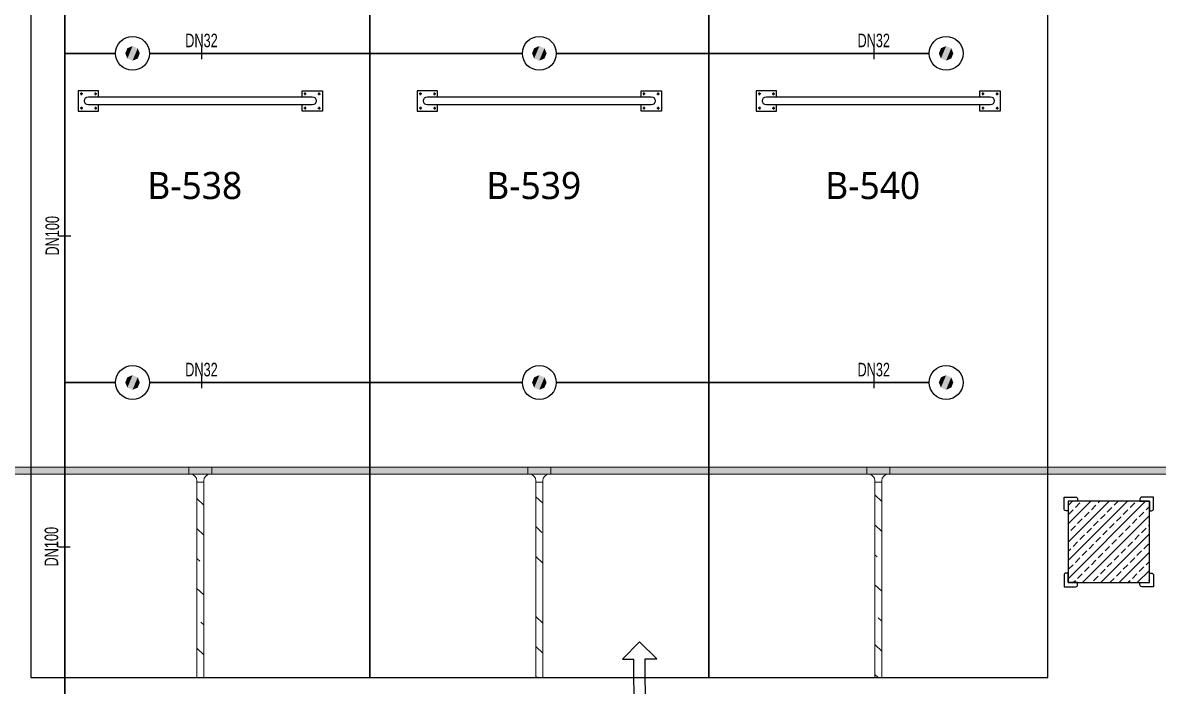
# Model space of a CAD drawing. Header units: millimetres. Extents: x -379292 to 1221486, y 92049 to 447512.
# Drawn here: x -157865 to -149490, y 159755 to 164645 of the extents above; entities that cross this region are included whole.
import ezdxf
from ezdxf.enums import TextEntityAlignment as Align

# ---------------------------------------------------------------- set-up
doc = ezdxf.new("R2010")
doc.units = ezdxf.units.MM
for name, color, linetype in [('-M-YNGN-BORUID', 7, 'Continuous'), ('-M-YNGN-BORUUZUN', 7, 'Continuous'), ('-M-YNGN-BORUYUK', 7, 'Continuous'), ('-M-YNGN-SPR-YUK', 7, 'Continuous'), ('-M-YNGN-ZON6-CAP-', 7, 'Continuous'), ('-M-YNGN-ZON6-SPR-', 7, 'Continuous'), ('05_HATCH CONCRETE', 141, 'Continuous'), ('05_SYMBOL', 2, 'Continuous'), ('202-A-Y-MahalAd', 141, 'Continuous'), ('AIR-J-U-355', 2, 'Continuous'), ('JF355', 2, 'Continuous')]:
    doc.layers.add(name, color=color, linetype=linetype)
doc.layers.add('-M-YNGN-SPR-CAPCIZGI', color=188, linetype='Continuous', plot=False)
doc.layers.add('-M-YNGN-ZON6', color=2, linetype='SP', lineweight=30)
doc.layers.add('E_CT_KIRMIZI', color=1, linetype='Continuous', lineweight=9)
doc.styles.add('CIZGI', font='tahoma.ttf', dxfattribs={"width": 0.8, "oblique": 20})
doc.styles.add('HCAD', font='HCAD.SHX', dxfattribs={"width": 0.8, "height": 0.2})
doc.styles.add('PIPESIZE', font='hcad.shx', dxfattribs={"width": 0.8})
doc.styles.add('SPR-NOT', font='romans.shx')
doc.styles.get("Standard").update_dxf_attribs({"font": 'segoeuil.ttf'})
doc.linetypes.add('SP', pattern='A,2,-0.1,["SP",CIZGI,S=0.14,R=0.2,X=0,Y=-0.07],-0.255', length=2.355)

# ---------------------------------------------------------------- blocks, each defined once
blk = doc.blocks.new('202_Vida')
at = {"color": 0, "linetype": 'ByBlock', "ltscale": 0.2}
for points in [[(0.96, 0), (-0.96, 0)], [(0, 0.96), (0, -0.96)]]:
    blk.add_lwpolyline(points, dxfattribs=at)
at = {"color": 0, "linetype": 'ByBlock'}
for radius in [0.42, 0.23, 0.155]:
    blk.add_circle((0, 0), radius, dxfattribs=at)
blk = doc.blocks.new('202_Stoper')
at = {"color": 0, "linetype": 'ByBlock'}
for points in [[(-750, -30), (-750, -75), (-900, -75), (-900, 75), (-750, 75), (-750, 30)], [(750, -30), (750, -75), (900, -75), (900, 75), (750, 75), (750, 30)]]:
    blk.add_lwpolyline(points, dxfattribs=at)
blk.add_lwpolyline([(825, -30, 1), (825, 30), (-825, 30, 1), (-825, -30)], format="xyb", close=True, dxfattribs=at)
at = {"color": 0, "linetype": 'ByBlock', "yscale": 10, "zscale": 10, "rotation": 180}
for p, xscale in [((-877, 53), -10), ((-772, 53), 10), ((772, 53), -10), ((877, 53), 10)]:
    blk.add_blockref('202_Vida', p, dxfattribs=dict(at, xscale=xscale))
at = {"color": 0, "linetype": 'ByBlock', "yscale": 10, "zscale": 10}
for p, xscale in [((-877, -52), 10), ((-772, -52), -10), ((772, -52), 10), ((877, -52), -10)]:
    blk.add_blockref('202_Vida', p, dxfattribs=dict(at, xscale=xscale))
blk = doc.blocks.new('202_Mahalblok')
at = {"color": 0, "linetype": 'ByBlock', "flags": 128}
blk.add_lwpolyline([(0, 0), (0, 5000), (2500, 5000), (2500, 0)], close=True, dxfattribs=at)
at = {"color": 252}
blk.add_blockref('202_Stoper', (1250, 750), dxfattribs=at)
at = {"color": 0, "linetype": 'ByBlock', "ltscale": 25}
blk.add_attdef('MAHALNO', text='', height=200, dxfattribs=at).set_placement((1208.7, 1390), align=Align.BOTTOM_CENTER)
blk = doc.blocks.new('bariyer')
at = {"color": 8, "ltscale": 25}
blk.add_lwpolyline([(0, -70), (15, -70, 0.414214), (30, -55), (30, 30), (-55, 30, 0.414214), (-70, 15), (-70, 0), (0, 0)], format="xyb", close=True, dxfattribs=at)
blk = doc.blocks.new('OtoParkBodrumKatMimari')
at = {"layer": '05_HATCH CONCRETE'}
h = blk.add_hatch(dxfattribs=at)
h.set_pattern_fill('ANSI33', color=8, scale=15, angle=180, style=0)
h.set_pattern_definition([(225, (905000, -3e-07), (67.351921, -67.351921), []), (225, (904932.65, -3e-07), (67.351921, -67.351921), [47.625, -23.8125])])
h.paths.add_polyline_path([(96800, 60300), (96200, 60300), (96200, 59700), (96800, 59700)])
at = {"color": 5}
blk.add_lwpolyline([(96800, 60300), (96200, 60300), (96200, 59700), (96800, 59700)], close=True, dxfattribs=at)
at = {"layer": '05_SYMBOL', "color": 8, "xscale": -1}
blk.add_blockref('bariyer', (96200, 60300), dxfattribs=at)
at = {"layer": '05_SYMBOL', "color": 8}
blk.add_blockref('bariyer', (96800, 60300), dxfattribs=at)
at = {"layer": '05_SYMBOL', "color": 8, "rotation": 180}
blk.add_blockref('bariyer', (96200, 59700), dxfattribs=at)
at = {"layer": '05_SYMBOL', "color": 8, "xscale": -1, "rotation": 180}
blk.add_blockref('bariyer', (96800, 59700), dxfattribs=at)
at = {"layer": '202-A-Y-MahalAd', "color": 8, "ltscale": 25}
ref = blk.add_blockref('202_Mahalblok', (88550, 64000), dxfattribs=dict(at, xscale=-1, rotation=180))
ref.add_attrib('MAHALNO', 'B-538', dxfattribs={"layer": '0', "color": 0, "linetype": 'ByBlock', "ltscale": 25, "height": 200}).set_placement((89758.7, 62466.6), align=Align.BOTTOM_CENTER)
ref = blk.add_blockref('202_Mahalblok', (91050, 64000), dxfattribs=dict(at, xscale=-1, rotation=180))
ref.add_attrib('MAHALNO', 'B-539', dxfattribs={"layer": '0', "color": 0, "linetype": 'ByBlock', "ltscale": 25, "height": 200}).set_placement((92258.7, 62466.6), align=Align.BOTTOM_CENTER)
ref = blk.add_blockref('202_Mahalblok', (93550, 64000), dxfattribs=dict(at, xscale=-1, rotation=180))
ref.add_attrib('MAHALNO', 'B-540', dxfattribs={"layer": '0', "color": 0, "linetype": 'ByBlock', "ltscale": 25, "height": 200}).set_placement((94758.7, 62466.6), align=Align.BOTTOM_CENTER)
blk = doc.blocks.new('SPRKL100')
at = {"layer": '-M-YNGN-SPR-CAPCIZGI'}
blk.add_line((0, 0.431), (0, -0.431), dxfattribs=at)
at = {"layer": '-M-YNGN-BORUID', "color": 0, "style": 'HCAD', "width": 0.8, "flags": 1}
blk.add_attdef('DIC', text='', height=0.4, dxfattribs=at).set_placement((0, -1.693), align=Align.CENTER)
at = {"layer": '-M-YNGN-BORUUZUN', "color": 0, "style": 'HCAD', "width": 0.7}
blk.add_attdef('BOY', text='', height=0.8, dxfattribs=at).set_placement((0, -1.08), align=Align.CENTER)
at = {"layer": '-M-YNGN-BORUYUK', "color": 6, "style": 'PIPESIZE', "width": 0.8}
blk.add_attdef('YUK', text='', height=0.5, dxfattribs=at).set_placement((0, 1.866), align=Align.CENTER)
at = {"color": 0, "style": 'PIPESIZE', "width": 0.7}
blk.add_attdef('CAP', text='', height=1, dxfattribs=at).set_placement((0, 0.45), align=Align.CENTER)
blk = doc.blocks.new('SP-C-UP-12')
at = {"ltscale": 10}
blk.add_line((0, 0), (0, 0), dxfattribs=at)
at = {"color": 1, "linetype": 'Continuous'}
blk.add_circle((0, 0), 12.5, dxfattribs=at)
at = {"ltscale": 10}
for points in [[(-5.37, 0), (-3.8, 3.8), (-3.8, -3.8), (0, 5.37)], [(-3.8, -3.8), (0, 5.37), (0, -5.37), (3.8, 3.8)], [(0, -5.37), (3.8, 3.8), (3.8, -3.8), (5.37, 0)]]:
    blk.add_solid(points, dxfattribs=at)
at = {"layer": '-M-YNGN-SPR-YUK', "style": 'SPR-NOT', "width": 0.5, "flags": 9}
for tag, p in [('YUK', (0, 17.77)), ('CAP', (0, 14.42)), ('TIP', (0.2, 10.78))]:
    blk.add_attdef(tag, text='', height=2.5, dxfattribs=at).set_placement(p, align=Align.MIDDLE_CENTER)
blk = doc.blocks.new('A$C69E8D8A3')
at = {"layer": '-M-YNGN-ZON6', "ltscale": 500}
for p, q in [((-206.01, 6524.38), (-206.01, 3591.88)), ((-168.51, 6224.38), (-206.01, 6224.38)), ((131.49, 6224.38), (-143.51, 6224.38)), ((431.49, 6224.38), (156.49, 6224.38)), ((-168.51, 5981.88), (-206.01, 5981.88)), ((131.49, 5981.88), (-143.51, 5981.88)), ((431.49, 5981.88), (156.49, 5981.88))]:
    blk.add_line(p, q, dxfattribs=at)
at = {"layer": '-M-YNGN-ZON6-CAP-'}
ref = blk.add_blockref('SPRKL100', (-105.16, 6224.38), dxfattribs=dict(at, xscale=10, yscale=10, zscale=10))
ref.add_attrib('CAP', 'DN32', dxfattribs={"layer": '0', "color": 0, "height": 10, "style": 'PIPESIZE', "width": 0.7}).set_placement((-105.16, 6228.88), align=Align.CENTER)
ref = blk.add_blockref('SPRKL100', (390.63, 6224.38), dxfattribs=dict(at, xscale=10, yscale=10, zscale=10))
ref.add_attrib('CAP', 'DN32', dxfattribs={"layer": '0', "color": 0, "height": 10, "style": 'PIPESIZE', "width": 0.7}).set_placement((390.63, 6228.88), align=Align.CENTER)
ref = blk.add_blockref('SPRKL100', (-205.71, 6089.99), dxfattribs=dict(at, xscale=10.00000000000001, yscale=10.00000000000001, zscale=10.00000000000001, rotation=90))
ref.add_attrib('CAP', 'DN100', dxfattribs={"layer": '0', "color": 0, "height": 10, "rotation": 90, "style": 'PIPESIZE', "width": 0.7}).set_placement((-210.21, 6089.99), align=Align.CENTER)
ref = blk.add_blockref('SPRKL100', (-105.16, 5981.88), dxfattribs=dict(at, xscale=10, yscale=10, zscale=10))
ref.add_attrib('CAP', 'DN32', dxfattribs={"layer": '0', "color": 0, "height": 10, "style": 'PIPESIZE', "width": 0.7}).set_placement((-105.16, 5986.38), align=Align.CENTER)
ref = blk.add_blockref('SPRKL100', (390.63, 5981.88), dxfattribs=dict(at, xscale=10, yscale=10, zscale=10))
ref.add_attrib('CAP', 'DN32', dxfattribs={"layer": '0', "color": 0, "height": 10, "style": 'PIPESIZE', "width": 0.7}).set_placement((390.63, 5986.38), align=Align.CENTER)
ref = blk.add_blockref('SPRKL100', (-206.36, 5860.88), dxfattribs=dict(at, xscale=10.00000000000001, yscale=10.00000000000001, zscale=10.00000000000001, rotation=90))
ref.add_attrib('CAP', 'DN100', dxfattribs={"layer": '0', "color": 0, "height": 10, "rotation": 90, "style": 'PIPESIZE', "width": 0.7}).set_placement((-210.86, 5860.88), align=Align.CENTER)
at = {"layer": '-M-YNGN-ZON6-SPR-', "rotation": 180}
for p in [(-156.01, 6224.38), (143.99, 6224.38), (443.99, 6224.38), (-156.01, 5981.88), (143.99, 5981.88), (443.99, 5981.88)]:
    blk.add_blockref('SP-C-UP-12', p, dxfattribs=at)
blk = doc.blocks.new('*U753')
h = blk.add_hatch()
h.set_pattern_fill('ANSI33', color=0, scale=50, angle=1, style=0)
h.paths.add_polyline_path([(-1850.7, 50), (57124.3, 50), (57124.3, 0), (-1850.7, 0)])
at = {"color": 0}
blk.add_lwpolyline([(-1850.7, 50), (57124.3, 50), (57124.3, 0), (-1850.7, 0)], close=True, dxfattribs=at)
at = {"ltscale": 25, "flags": 1}
for tag, p in [('YUKSEKLIK', (-228.6, -148.7)), ('KALINLIK', (-228.6, -213.3))]:
    blk.add_attdef(tag, p, '', height=50, dxfattribs=at)
blk = doc.blocks.new('ju355')
at = {"layer": 'AIR-J-U-355', "color": 2, "linetype": 'Continuous'}
for p, q in [((82.74, 20.07), (-82.86, 20.07)), ((-82.86, 20.07), (-82.86, -20.52)), ((-68.05, -18.28), (-68.04, 22.31)), ((-68.05, -22.74), (-68.04, 22.31)), ((-65.31, 22.31), (-68.04, 22.31)), ((-65.31, 22.31), (-68.04, 22.31)), ((-65.33, -22.74), (-65.31, 22.31)), ((67.97, -22.8), (67.99, 22.25)), ((70.71, 22.25), (67.99, 22.25)), ((70.69, -22.8), (70.71, 22.25)), ((-94.86, 12.71), (-94.87, -12.51)), ((-94.84, 12.93), (-94.86, 12.82)), ((-94.86, 12.82), (-94.86, 12.71)), ((-94.82, 13.03), (-94.84, 12.93)), ((-94.79, 13.13), (-94.82, 13.03)), ((-94.76, 13.23), (-94.79, 13.13)), ((-94.71, 13.32), (-94.76, 13.23)), ((-94.66, 13.41), (-94.71, 13.32)), ((-94.6, 13.48), (-94.66, 13.41)), ((-94.53, 13.56), (-94.6, 13.48)), ((-94.46, 13.62), (-94.53, 13.56)), ((-94.39, 13.67), (-94.46, 13.62)), ((-94.31, 13.72), (-94.39, 13.67)), ((-94.23, 13.76), (-94.31, 13.72)), ((-94.14, 13.78), (-94.23, 13.76)), ((-94.05, 13.8), (-94.14, 13.78)), ((-93.97, 13.8), (-94.05, 13.8)), ((-92.63, 13.8), (-93.97, 13.8)), ((-92.63, 13.8), (-93.97, 13.8)), ((-92.63, 13.8), (-93.97, 13.8)), ((-92.6, 13.8), (-93.93, 13.8)), ((-92.6, 13.8), (-93.93, 13.8)), ((-92.6, 13.8), (-93.93, 13.8)), ((-82.86, 13.79), (-92.6, 13.8)), ((-90.91, -13.6), (-90.9, 13.8)), ((-90.91, -13.6), (-90.9, 13.8)), ((-90.91, -13.6), (-90.9, 13.8)), ((-86.85, -13.61), (-86.83, 13.87)), ((82.73, 13.62), (-82.73, 13.79)), ((-82.73, 10.49), (82.87, 10.32)), ((82.73, -0.03), (-82.73, 0.03)), ((48.35, 4.19), (48.36, 4.88)), ((50.69, 4.18), (48.35, 4.19)), ((48.35, 3.58), (50.68, 3.59)), ((48.35, 2.87), (48.35, 3.58)), ((48.35, 2.23), (49.27, 2.88)), ((49.27, 2.88), (48.35, 2.87)), ((48.36, 1.42), (48.35, 2.23)), ((48.36, 7.19), (48.38, 7.93)), ((48.77, 7.02), (48.36, 7.19)), ((48.36, 4.88), (50.7, 4.87)), ((49.32, 2.22), (48.36, 1.42)), ((50.71, 6.17), (48.37, 5.16)), ((48.37, 5.91), (48.77, 6.08)), ((48.37, 5.16), (48.37, 5.91)), ((48.38, 7.93), (50.71, 6.93)), ((48.77, 6.08), (48.77, 7.02)), ((49.25, 6.85), (49.94, 6.55)), ((49.25, 6.26), (49.25, 6.85)), ((49.94, 6.55), (49.25, 6.26)), ((49.65, 2.63), (49.65, 2.9)), ((49.65, 2.9), (50.23, 2.9)), ((49.88, 1.63), (49.87, 1.63)), ((50.23, 2.9), (50.2, 2.6)), ((50.68, 3.59), (50.69, 2.3)), ((50.7, 4.87), (50.69, 4.18)), ((50.71, 6.93), (50.71, 6.17)), ((48.34, -1.68), (50.69, -1.71)), ((48.34, -2.08), (48.34, -1.68)), ((49.99, -2.1), (48.34, -2.08)), ((48.34, -4.82), (48.35, -4.42)), ((50, -4.84), (48.34, -4.82)), ((48.35, -4.42), (50.69, -4.45)), ((48.37, -4), (48.38, -3.75)), ((50.66, -4.03), (48.37, -4)), ((48.38, -3.75), (49.99, -2.1)), ((48.38, -6.49), (50, -4.84)), ((48.38, -6.74), (48.38, -6.49)), ((50.66, -6.77), (48.38, -6.74)), ((50.68, -1.95), (49.03, -3.64)), ((49.03, -3.64), (50.66, -3.66)), ((50.69, -4.68), (49.03, -6.38)), ((49.03, -6.38), (50.66, -6.4)), ((50.66, -6.4), (50.66, -6.77)), ((50.69, -1.71), (50.68, -1.95)), ((50.69, -4.45), (50.69, -4.68)), ((50.81, -1.39), (50.8, -1.76)), ((-94.87, -12.51), (-94.87, -12.62)), ((-94.87, -12.62), (-94.85, -12.72)), ((-94.85, -12.72), (-94.83, -12.83)), ((-94.83, -12.83), (-94.8, -12.93)), ((-94.8, -12.93), (-94.77, -13.03)), ((-94.77, -13.03), (-94.72, -13.12)), ((-94.72, -13.12), (-94.67, -13.2)), ((-94.67, -13.2), (-94.61, -13.28)), ((-94.61, -13.28), (-94.54, -13.35)), ((-94.54, -13.35), (-94.47, -13.42)), ((-94.47, -13.42), (-94.4, -13.47)), ((-94.4, -13.47), (-94.32, -13.52)), ((-94.32, -13.52), (-94.24, -13.56)), ((-94.24, -13.56), (-94.15, -13.58)), ((-94.15, -13.58), (-94.07, -13.6)), ((-94.07, -13.6), (-93.98, -13.6)), ((-93.98, -13.6), (-92.64, -13.6)), ((-93.98, -13.6), (-92.64, -13.6)), ((-93.98, -13.6), (-92.64, -13.6)), ((-93.95, -13.6), (-92.61, -13.6)), ((-93.95, -13.6), (-92.61, -13.6)), ((-93.95, -13.6), (-92.61, -13.6)), ((-92.61, -13.6), (-82.87, -13.61)), ((82.86, -10.44), (-82.73, -10.33)), ((-82.61, -13.64), (82.72, -13.71)), ((82.74, -20.57), (-82.86, -20.52)), ((-65.33, -22.74), (-68.05, -22.74)), ((70.69, -22.8), (67.97, -22.8))]:
    blk.add_line(p, q, dxfattribs=at)
at = {"layer": 'AIR-J-U-355', "color": 2, "lineweight": 13, "ltscale": 0.005}
for p, q in [((82.73, -20.57), (82.74, 20.07)), ((58.53, -15.31), (52.44, -15.31)), ((52.44, -15.31), (52.44, -18.93)), ((58.53, -18.93), (58.53, -15.31)), ((52.44, -18.93), (58.53, -18.93))]:
    blk.add_line(p, q, dxfattribs=at)
at = {"layer": 'AIR-J-U-355', "color": 2}
for p, q in [((-150.24, 14.31), (-162.86, 1.58)), ((-150.21, 5.86), (-150.24, 14.31)), ((-150.13, -11.03), (-162.86, 1.58)), ((-107.97, 6.05), (-150.21, 5.86)), ((-107.97, 6.05), (-107.94, -2.39)), ((-107.94, -2.39), (-150.17, -2.58)), ((-150.13, -11.03), (-150.17, -2.58))]:
    blk.add_line(p, q, dxfattribs=at)
at = {"layer": 'AIR-J-U-355', "color": 2, "linetype": 'Continuous'}
for centre, radius in [((-66.68, 21.31), 0.354), ((-66.68, 21.31), 0.354), ((69.35, 21.24), 0.354), ((54.01, -17.13), 0.599), ((54.01, -17.13), 0.599), ((56.96, -17.13), 0.599), ((56.96, -17.13), 0.599), ((-66.69, -21.61), 0.354), ((-66.69, -21.61), 0.354), ((69.33, -21.67), 0.354), ((69.33, -21.67), 0.354)]:
    blk.add_circle(centre, radius, dxfattribs=at)
for centre, radius, start, end in [((49.96, 2.27), 0.645, 184.06361, 262.32592), ((49.93, 2.61), 0.274, 177.3972, 357.3972), ((49.97, 2.34), 0.72, 262.32592, 356.70667)]:
    blk.add_arc(centre, radius, start, end, dxfattribs=at)
at = {"layer": 'AIR-J-U-355', "color": 2, "linetype": 'Continuous', "extrusion": (0, 0, -1)}
for major_axis, ratio in [((-0.01, -1.36), 0.908445), ((0.006, 0.985), 0.934933)]:
    blk.add_ellipse((49.55, -0.11), major_axis=major_axis, ratio=ratio, dxfattribs=at)
at = {"layer": 'AIR-J-U-355', "color": 2, "linetype": 'Continuous'}
for points, knots in [([(46.11, 4.99), (46.12, 4.99), (46.13, 5), (46.15, 5), (46.15, 5), (46.16, 4.99), (46.16, 4.99), (46.17, 4.99), (46.17, 4.98), (46.17, 4.97), (46.16, 4.95), (46.15, 4.91), (46.08, 4.78), (45.93, 4.56), (45.74, 4.28), (45.58, 4.04), (45.4, 3.68), (45.26, 3.14), (45.11, 2.43), (45.02, 1.65), (45.13, 0.83), (45.39, -0.07), (45.8, -1.01), (46.23, -1.77), (46.48, -2.38), (46.62, -2.79), (46.74, -3.2), (46.79, -3.61), (46.72, -3.97), (46.53, -4.26), (46.19, -4.34), (45.8, -4.28), (45.43, -4.02), (45.11, -3.65), (44.72, -3.05), (44.33, -2.14), (44.04, -0.92), (43.96, 0.25), (44.05, 1.27), (44.24, 2.12), (44.51, 2.9), (44.87, 3.6), (45.25, 4.19), (45.62, 4.61), (45.88, 4.83), (46.02, 4.93), (46.08, 4.97), (46.11, 4.99)], [0, 0, 0, 0, 0.001347, 0.00172, 0.002023, 0.002244, 0.002452, 0.002667, 0.002909, 0.00347, 0.004196, 0.005682, 0.009311, 0.025522, 0.043378, 0.057014, 0.067583, 0.10026, 0.136315, 0.170769, 0.211631, 0.252886, 0.304984, 0.357144, 0.377587, 0.398124, 0.41882, 0.439365, 0.455344, 0.470785, 0.486346, 0.502438, 0.525763, 0.549141, 0.572313, 0.626971, 0.689072, 0.751245, 0.792637, 0.834146, 0.875615, 0.910287, 0.945553, 0.97619, 0.989254, 0.994701, 1, 1, 1, 1]), ([(53.1, -3.49), (53.25, -3.25), (53.54, -2.77), (53.81, -1.96), (53.95, -1.12), (53.92, -0.27), (53.68, 0.58), (53.32, 1.4), (52.96, 2.08), (52.73, 2.63), (52.61, 3.01), (52.53, 3.34), (52.54, 3.53), (52.54, 3.61)], [0, 0, 0, 0, 0.112581, 0.224936, 0.337491, 0.449603, 0.562299, 0.686336, 0.807829, 0.865935, 0.925918, 0.967783, 1, 1, 1, 1]), ([(52.54, 3.61), (52.55, 3.66), (52.57, 3.77), (52.7, 3.92), (52.91, 4.03), (53.16, 4.06), (53.45, 3.97), (53.74, 3.72), (54.02, 3.37), (54.31, 2.86), (54.58, 2.17), (54.77, 1.3), (54.81, 0.41), (54.77, -0.51), (54.56, -1.45), (54.2, -2.21), (53.86, -2.79), (53.54, -3.21), (53.25, -3.4), (53.1, -3.49)], [0, 0, 0, 0, 0.0168256, 0.0323617, 0.0637267, 0.0873303, 0.1103993, 0.1581358, 0.2050378, 0.2514942, 0.3451779, 0.4385235, 0.532065, 0.625912, 0.7301372, 0.8352318, 0.8905608, 0.9450754, 1, 1, 1, 1])]:
    blk.add_open_spline(points, degree=3, knots=knots, dxfattribs=at)
blk = doc.blocks.new('DZFDGHFÜ')
at = {"layer": 'JF355'}
blk.add_lwpolyline([(24084.36, 6568.29), (24119.86, 6568.29), (24119.86, 6402.69), (24084.36, 6402.69), (24084.36, 6568.29)], dxfattribs=at)
at = {"layer": 'AIR-J-U-355', "rotation": 270}
blk.add_blockref('ju355', (24102.36, 6485.57), dxfattribs=at)
blk = doc.blocks.new('*U1011')
h = blk.add_hatch()
h.set_pattern_fill('ANSI33', color=0, scale=50, angle=1, style=0)
h.paths.add_polyline_path([(-2092.9, 50), (-652.9, 50), (-652.9, 0), (-2092.9, 0)])
at = {"color": 0}
blk.add_lwpolyline([(-2092.9, 50), (-652.9, 50), (-652.9, 0), (-2092.9, 0)], close=True, dxfattribs=at)
at = {"ltscale": 25, "flags": 1}
for tag, p in [('YUKSEKLIK', (-228.6, -148.7)), ('KALINLIK', (-228.6, -213.3))]:
    blk.add_attdef(tag, p, '', height=50, dxfattribs=at)
blk = doc.blocks.new('*U1012')
at = {"color": 0}
for p, q in [((214, 214), (-164, 214)), ((-60, 214), (-60, 164)), ((0, 214), (214, 214)), ((110, 214), (110, 164)), ((-164, 164), (-50, 164)), ((0, 0), (0, 114)), ((0, 104), (50, 104)), ((50, 0), (50, 114)), ((214, 164), (100, 164))]:
    blk.add_line(p, q, dxfattribs=at)
for centre, start, end in [((-50, 114), 0, 90), ((100, 114), 90, 180)]:
    blk.add_arc(centre, 50, start, end, dxfattribs=at)

msp = doc.modelspace()

# ---------------------------------------------------------------- block references
at = {"color": 8}
msp.add_blockref('OtoParkBodrumKatMimari', (-246354.8, 100818.8), dxfattribs=at)

# ---------------------------------------------------------------- next in the draw order: block references
at = {"layer": '-M-YNGN-ZON6', "ltscale": 25, "xscale": 10, "yscale": 10, "zscale": 10}
msp.add_blockref('A$C69E8D8A3', (-155494.7, 102175), dxfattribs=at)
at = {"layer": 'AIR-J-U-355', "xscale": 10, "yscale": 10, "zscale": 10}
msp.add_blockref('DZFDGHFÜ', (-394355.8, 93598.8), dxfattribs=at)
at = {"layer": 'E_CT_KIRMIZI', "color": 1}
for name, p, rotation in [('*U753', (-116880.6, 161368.8), 180), ('*U1011', (-156529.8, 161911.7), 90.00000000000006), ('*U1011', (-154029.8, 161911.7), 90.00000000000006), ('*U1011', (-151529.8, 161911.7), 90.00000000000006)]:
    msp.add_blockref(name, p, dxfattribs=dict(at, rotation=rotation))
at = {"layer": 'E_CT_KIRMIZI', "color": 2}
for p in [(-156579.8, 161154.8), (-154079.8, 161154.8), (-151579.8, 161154.8)]:
    msp.add_blockref('*U1012', p, dxfattribs=at)

doc.saveas('drawing.dxf')
